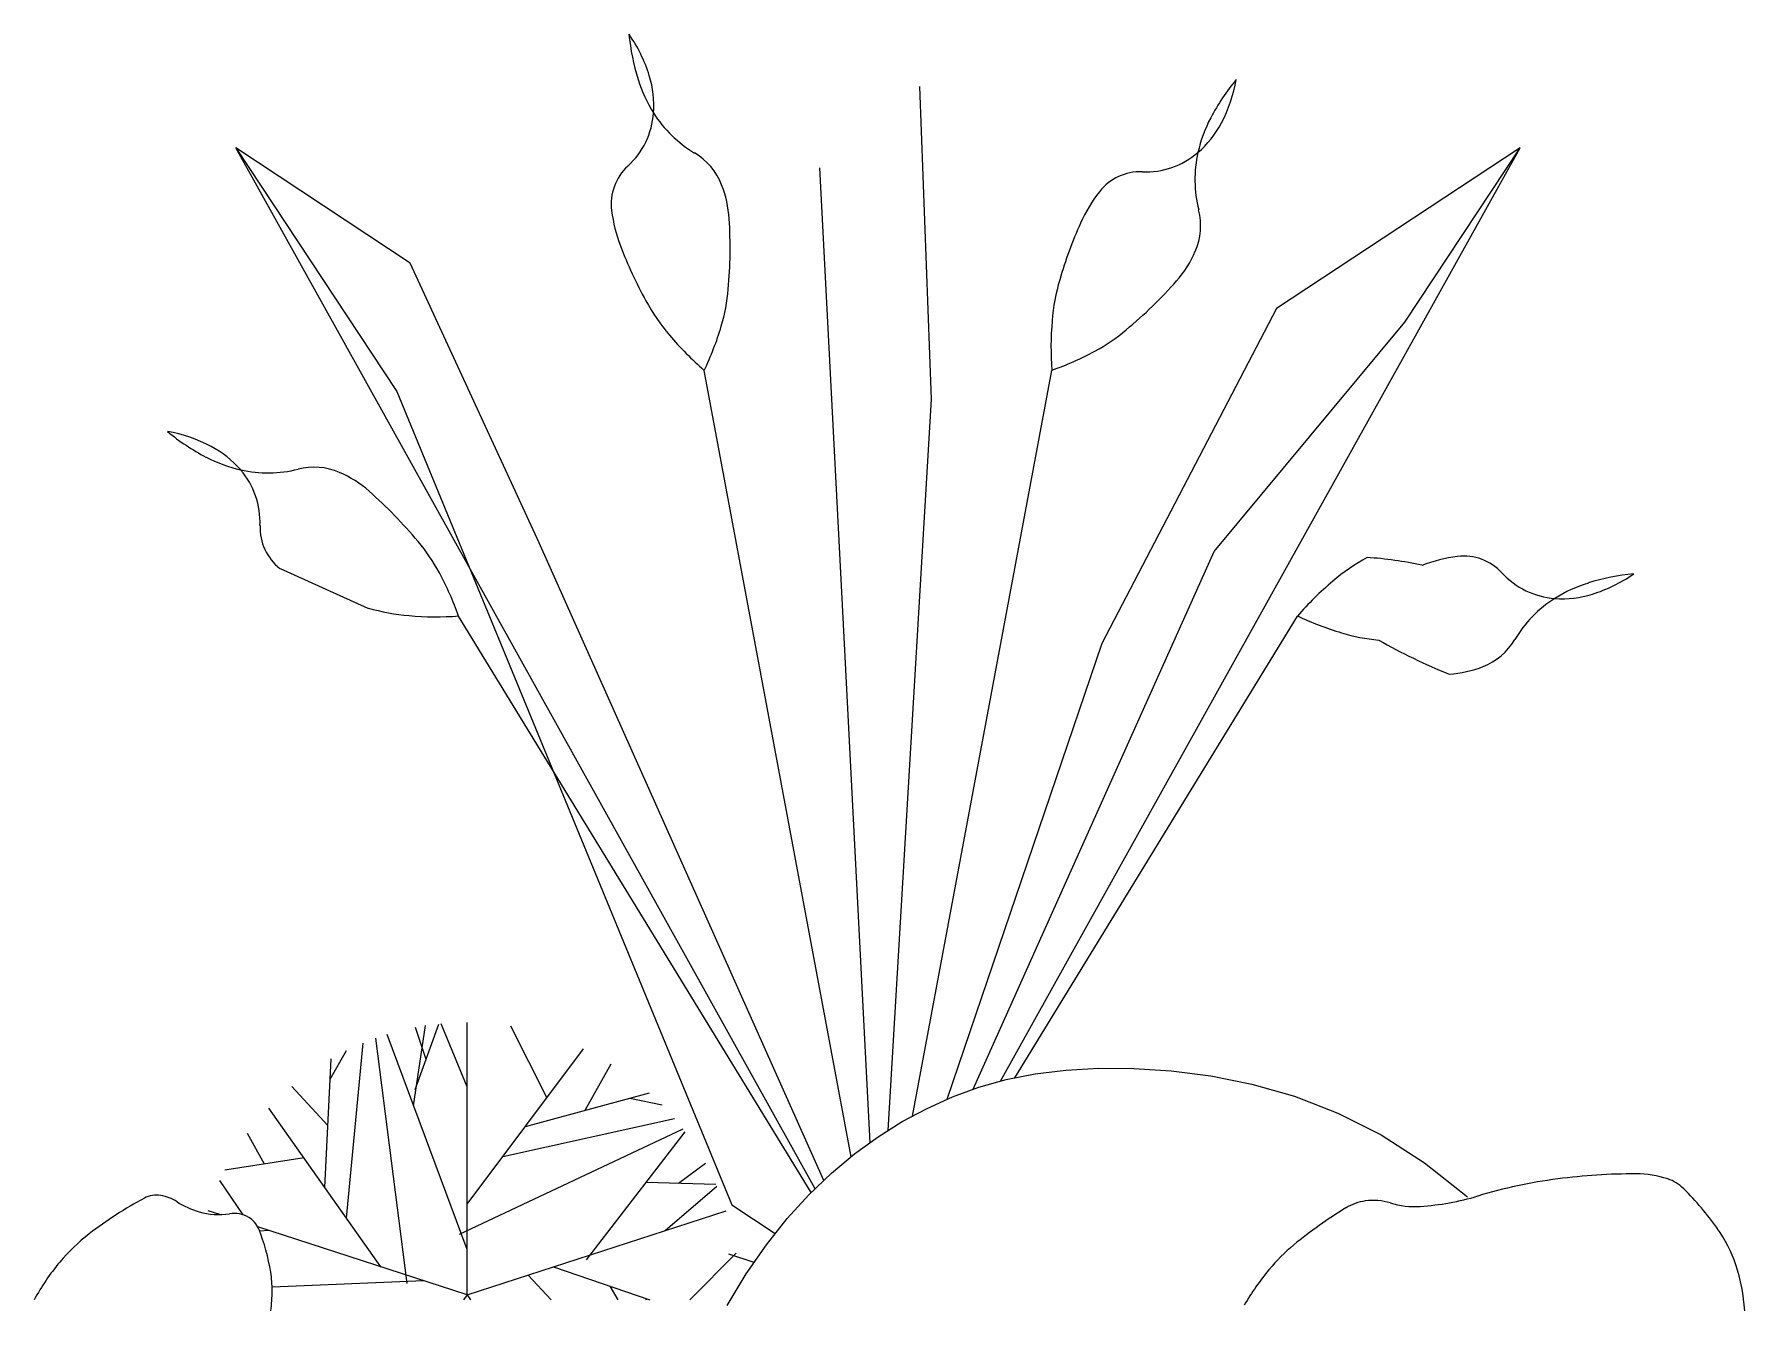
# Model space of a CAD drawing. Extents: x 7.7 to 9.21, y 57.82 to 58.95.
import ezdxf

# ---------------------------------------------------------------- set-up
doc = ezdxf.new("R2010")
doc.units = 0
doc.layers.get('0').update_dxf_attribs({"linetype": 'CONTINUOUS'})

msp = doc.modelspace()

# ---------------------------------------------------------------- linework, layer by layer
for p, q in [((8.2241, 58.948), (8.2241, 58.948)), ((8.4907, 58.6264), (8.4803, 58.9018)), ((8.7591, 58.9081), (8.7591, 58.9081)), ((8.3882, 57.9305), (7.8778, 58.8478)), ((7.8778, 58.8478), (8.0194, 58.6331)), ((8.0313, 58.7463), (7.8778, 58.8478)), ((8.5515, 58.0252), (9.0092, 58.8478)), ((9.0092, 58.8478), (8.7945, 58.7062)), ((8.9077, 58.6943), (9.0092, 58.8478)), ((8.3918, 58.8302), (8.4126, 58.4336)), ((8.1448, 58.4996), (8.0313, 58.7463)), ((8.7945, 58.7062), (8.6408, 58.411)), ((8.7398, 58.4922), (8.9077, 58.6943)), ((8.4197, 57.9585), (8.2904, 58.6517)), ((8.2904, 58.6517), (8.2904, 58.6517)), ((8.474, 57.9945), (8.5966, 58.6517)), ((8.5966, 58.6517), (8.5966, 58.6517)), ((8.0194, 58.6331), (8.3146, 57.9163)), ((8.4524, 57.9817), (8.4907, 58.6264)), ((7.8175, 58.5978), (7.8175, 58.5978)), ((8.3958, 57.9378), (8.1448, 58.4996)), ((8.5273, 58.0181), (8.7398, 58.4922)), ((7.9166, 58.4772), (7.9941, 58.4422)), ((9.1093, 58.4723), (9.1093, 58.4723)), ((8.3847, 57.9272), (8.0739, 58.4352)), ((8.0739, 58.4352), (8.0739, 58.4352)), ((8.564, 58.0281), (8.813, 58.4352)), ((8.813, 58.4352), (8.813, 58.4352)), ((8.4126, 58.4336), (8.4363, 57.9709)), ((8.6408, 58.411), (8.5041, 58.0092)), ((8.0343, 58.0035), (8.0449, 58.0742)), ((8.0358, 58.018), (8.0565, 58.0756)), ((8.0453, 58.0445), (8.0361, 58.0726)), ((8.0814, 58.0204), (8.0585, 58.0759)), ((8.0814, 57.8369), (8.0814, 58.0769)), ((8.1518, 58.0108), (8.1199, 58.0738)), ((7.9751, 57.9046), (7.99, 58.0588)), ((8.0287, 57.8471), (8.0011, 58.0631)), ((8.0814, 57.8769), (8.011, 58.0664)), ((7.9561, 57.9317), (7.9617, 58.0449)), ((7.9608, 58.027), (7.9753, 58.0522)), ((8.0814, 57.9169), (8.1841, 58.0539)), ((8.1856, 57.9997), (8.2085, 58.0405)), ((8.5564, 58.0266), (8.582, 58.0317)), ((8.582, 58.0317), (8.6091, 58.035)), ((8.6091, 58.035), (8.638, 58.0366)), ((8.638, 58.0366), (8.6689, 58.0364)), ((8.6689, 58.0364), (8.7019, 58.0344)), ((8.7019, 58.0344), (8.7367, 58.03)), ((8.7367, 58.03), (8.773, 58.0227)), ((7.9588, 57.9863), (7.9271, 58.0207)), ((8.1328, 57.9854), (8.2422, 58.0151)), ((8.509, 58.0114), (8.5322, 58.0199)), ((8.5322, 58.0199), (8.5564, 58.0266)), ((8.773, 58.0227), (8.8104, 58.012)), ((8.8104, 58.012), (8.8485, 57.9972)), ((8.0053, 57.8617), (7.9068, 58.0016)), ((8.2249, 58.0104), (8.2534, 58.0044)), ((8.4649, 57.9896), (8.4867, 58.0013)), ((8.4867, 58.0013), (8.509, 58.0114)), ((8.8485, 57.9972), (8.8868, 57.9779)), ((8.0748, 57.8903), (8.2717, 57.9832)), ((8.1129, 57.9589), (8.2642, 57.9925)), ((8.4436, 57.9762), (8.4649, 57.9896)), ((7.903, 57.9522), (7.888, 57.9791)), ((8.1865, 57.8678), (8.2737, 57.9805)), ((8.4228, 57.9611), (8.4436, 57.9762)), ((8.8868, 57.9779), (8.9251, 57.9534)), ((7.9378, 57.9576), (7.868, 57.9468)), ((8.2676, 57.9355), (8.2916, 57.9529)), ((8.4024, 57.9441), (8.4228, 57.9611)), ((8.9251, 57.9534), (8.9628, 57.9232)), ((7.8841, 57.9074), (7.8636, 57.9378)), ((8.3826, 57.9252), (8.4024, 57.9441)), ((8.2395, 57.9363), (8.3007, 57.9344)), ((8.2559, 57.8936), (8.3016, 57.9326)), ((8.3635, 57.9042), (8.3826, 57.9252)), ((7.8637, 57.9077), (7.8532, 57.9111)), ((8.0814, 57.8369), (8.3097, 57.9111)), ((8.3146, 57.9163), (8.353, 57.8909)), ((8.0814, 57.8369), (7.897, 57.8969)), ((7.9069, 57.8936), (7.8986, 57.893)), ((8.3451, 57.881), (8.3635, 57.9042)), ((8.3274, 57.8556), (8.3451, 57.881)), ((8.1575, 57.8617), (8.2423, 57.8327)), ((8.2776, 57.8327), (8.3186, 57.8736)), ((8.3344, 57.8656), (8.312, 57.8727)), ((8.0434, 57.8493), (7.9097, 57.8437)), ((8.1351, 57.8544), (8.1555, 57.8327)), ((8.3106, 57.8277), (8.3274, 57.8556)), ((8.0814, 57.8369), (8.0783, 57.8327)), ((8.0814, 57.8369), (8.0845, 57.8327)), ((8.2071, 57.8447), (8.2142, 57.8327)), ((8.2385, 57.834), (8.2393, 57.8327))]:
    msp.add_line(p, q)
for centre, radius, start, end in [((8.1159, 58.8723), 0.132, 17.3016, 34.9533), ((8.4191, 58.9664), 0.1959, 185.3918, 197.3016), ((8.3524, 58.9456), 0.126, 197.3016, 212.1649), ((8.1566, 58.885), 0.0894, 355.8109, 17.3016), ((8.9101, 58.7832), 0.1959, 140.3918, 152.3016), ((8.6292, 58.9311), 0.132, 332.3016, 349.9533), ((8.1755, 58.8836), 0.0704, 312.5761, 355.8109), ((8.3368, 58.9358), 0.1076, 212.1649, 239.322), ((8.8482, 58.8157), 0.126, 152.3016, 167.1649), ((8.6669, 58.9113), 0.0894, 310.8109, 332.3016), ((8.253, 58.7945), 0.0567, 21.5755, 59.322), ((8.6793, 58.897), 0.0704, 267.5761, 310.8109), ((8.8303, 58.8198), 0.1076, 167.1649, 194.322), ((8.2538, 58.7983), 0.0454, 132.5761, 187.205), ((8.6744, 58.7813), 0.0454, 87.5761, 142.205), ((8.2138, 58.779), 0.0988, 3.659, 21.5755), ((8.7463, 58.7255), 0.1364, 142.205, 155.7402), ((8.3441, 58.8097), 0.1364, 187.205, 200.7402), ((7.9124, 58.7597), 0.4008, 354.7924, 3.659), ((8.9633, 58.6277), 0.3744, 155.7402, 163.8978), ((8.671, 58.7791), 0.0567, 336.5755, 14.322), ((8.5667, 58.894), 0.3744, 200.7402, 208.8978), ((8.6324, 58.7959), 0.0988, 318.659, 336.5755), ((8.1421, 58.7388), 0.1702, 343.5513, 354.7924), ((8.7863, 58.6788), 0.1902, 163.8978, 174.9935), ((8.4057, 58.9954), 0.4008, 309.7924, 318.659), ((8.4055, 58.805), 0.1902, 208.8978, 219.9935), ((8.0505, 58.7658), 0.2657, 334.5604, 343.5513), ((8.8642, 58.672), 0.2683, 174.9935, 184.3316), ((8.4653, 58.8552), 0.2683, 219.9935, 229.3316), ((8.5533, 58.8182), 0.1702, 298.5513, 309.7924), ((8.5076, 58.9021), 0.2657, 289.5604, 298.5513), ((7.7945, 58.4678), 0.132, 62.3016, 79.9533), ((7.9424, 58.7487), 0.1959, 230.3918, 242.3016), ((7.8143, 58.5055), 0.0894, 40.8109, 62.3016), ((7.91, 58.6869), 0.126, 242.3016, 257.1649), ((7.9059, 58.6689), 0.1076, 257.1649, 284.322), ((7.8286, 58.5179), 0.0704, 357.5761, 40.8109), ((7.9465, 58.5097), 0.0567, 66.5755, 104.322), ((7.9298, 58.4711), 0.0988, 48.659, 66.5755), ((7.7303, 58.2443), 0.4008, 39.7924, 48.659), ((7.9444, 58.513), 0.0454, 177.5761, 232.205), ((7.9075, 58.3919), 0.1702, 28.5513, 39.7924), ((8.9664, 58.3202), 0.1902, 118.8978, 129.9935), ((8.8545, 58.1726), 0.3148, 77.4694, 86.3671), ((8.9711, 58.3523), 0.1364, 97.205, 110.7402), ((8.9597, 58.4426), 0.0454, 42.5761, 97.205), ((7.8236, 58.3462), 0.2657, 19.5604, 28.5513), ((9.0166, 58.2603), 0.2683, 129.9935, 139.3316), ((9.045, 58.5209), 0.0704, 222.5761, 265.8109), ((9.1069, 58.344), 0.126, 107.3016, 122.1649), ((9.1277, 58.2773), 0.1959, 95.3918, 107.3016), ((9.0337, 58.5805), 0.132, 287.3016, 304.9533), ((9.0971, 58.3596), 0.1076, 122.1649, 149.322), ((9.0464, 58.5398), 0.0894, 265.8109, 287.3016), ((8.0469, 58.625), 0.1902, 253.8978, 264.9935), ((8.0537, 58.7028), 0.2683, 264.9935, 274.3316), ((8.9272, 58.6752), 0.2657, 244.5604, 253.5513), ((8.9001, 58.5835), 0.1702, 253.5513, 264.7924), ((9.1312, 58.8432), 0.4949, 240.1289, 248.1077), ((8.9558, 58.4434), 0.0567, 291.5755, 329.322), ((8.9404, 58.4826), 0.0988, 273.659, 291.5755), ((9.0993, 57.5012), 0.4416, 97.4044, 106.7677), ((9.1114, 57.4085), 0.5351, 90, 97.4044), ((9.1114, 57.8537), 0.0899, 71.8744, 90), ((9.1283, 57.9054), 0.0355, 45.0192, 71.8744), ((7.9665, 57.6074), 0.3575, 118.2849, 127.572), ((7.8079, 57.9021), 0.0228, 80.9055, 118.2849), ((7.8057, 57.8882), 0.0368, 56.7437, 80.9055), ((8.907, 58.1397), 0.2252, 273.6425, 286.7677), ((8.9595, 57.7364), 0.2744, 35.4424, 45.0192), ((7.8651, 57.9789), 0.0716, 236.7437, 254.006), ((7.8625, 57.9698), 0.0621, 254.006, 278.875), ((7.8761, 57.8829), 0.0258, 59.8291, 98.875), ((9.0814, 57.5469), 0.4306, 121.5901, 129.1033), ((8.8789, 57.8761), 0.044, 97.9474, 121.5901), ((8.8799, 57.8691), 0.0511, 72.9926, 97.9474), ((8.9166, 57.989), 0.0743, 252.9926, 273.6425), ((7.8787, 57.8875), 0.0205, 21.8146, 59.8291), ((7.7293, 57.8277), 0.1815, 9.2366, 21.8146), ((9.0839, 57.825), 0.1216, 18.4466, 35.4424), ((7.8482, 57.7611), 0.1635, 127.572, 140.1754), ((8.9055, 57.7633), 0.1516, 129.1033, 140.6917), ((7.8799, 57.7346), 0.2049, 140.1754, 151.4313), ((9.0463, 57.8125), 0.1612, 3.7006, 18.4466), ((7.8081, 57.8405), 0.1016, 360, 9.2366), ((8.9738, 57.7074), 0.24, 140.6917, 149.8975), ((7.7916, 57.8405), 0.1181, 351.4344, 0)]:
    msp.add_arc(centre, radius, start, end)

doc.saveas('drawing.dxf')
